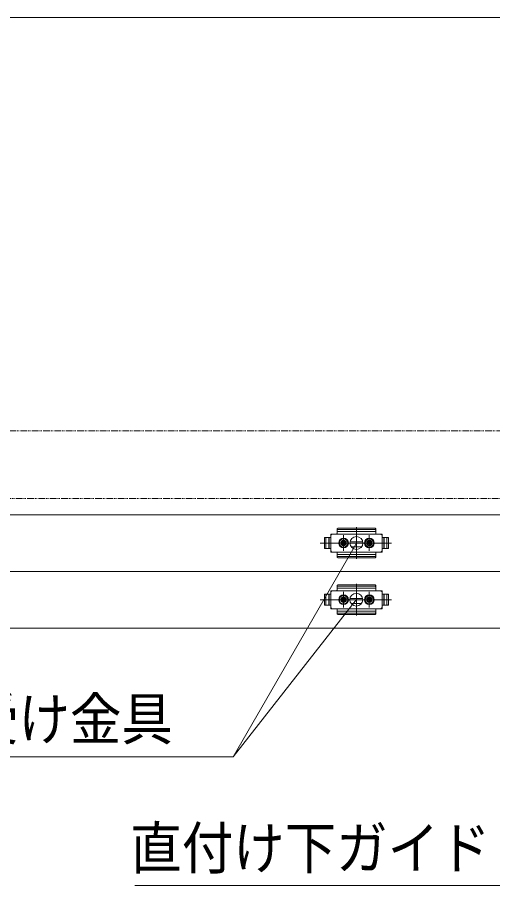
# Model space of a CAD drawing. Units: millimetres, scale not verified. Extents: x -6062 to 6062, y -3045 to 3045.
# Drawn here: x -4146 to -3777, y 1106 to 1780 of the extents above; entities that cross this region are included whole.
import ezdxf
from ezdxf.enums import TextEntityAlignment as Align

# ---------------------------------------------------------------- set-up
doc = ezdxf.new("R2010")
doc.units = ezdxf.units.MM
doc.header["$LTSCALE"] = 20
doc.linetypes.add('DOUBLE_CHAIN1', pattern=[8.8, 5, -1, 0.6, -0.6, 0.6, -1])
for name, color, linetype, lineweight in [('0-0_2寸法-1', 7, 'Continuous', 9), ('0-3_2寸法-3', 7, 'Continuous', 9), ('0-4_3一般', 7, 'Continuous', 9)]:
    doc.layers.add(name, color=color, linetype=linetype, lineweight=lineweight)
doc.styles.add('ＭＳ ゴシック', font='')
doc.styles.get('ＭＳ ゴシック').set_extended_font_data('MS Gothic')

# ---------------------------------------------------------------- blocks, each defined once
blk = doc.blocks.new('グループ-87')
at = {"layer": '0-4_3一般'}
for p, q in [((-59990, 27876.9), (11350, 27876.9)), ((-42200, 27636.1), (-42200, 27656.7)), ((-41610, 27666.7), (-42190, 27666.7)), ((-41610, 27646.1), (-42190, 27646.1)), ((-41900, 27685.4), (-41900, 27189.2)), ((-42398, 27351.9), (-42398, 27521.9)), ((-42398, 27521.9), (-42300, 27521.9)), ((-42398, 27511.9), (-42398, 27361.9)), ((-42374, 27521.9), (-42374, 27351.9)), ((-42328, 27521.9), (-42328, 27351.9)), ((-42324, 27351.9), (-42324, 27521.9)), ((-42300, 27296.9), (-42300, 27576.9)), ((-42280, 27576.9), (-42300, 27556.9)), ((-42300, 27521.9), (-42300, 27566.9)), ((-42300, 27351.9), (-42300, 27521.9)), ((-42290, 27576.9), (-41510, 27576.9)), ((-42200, 27636.1), (-42200, 27586.9)), ((-41600, 27613.9), (-42200, 27613.9)), ((-42100, 27313.9), (-42100, 27558.3)), ((-42100, 27541.9), (-42100, 27331.9)), ((-42100, 27513.4), (-42100, 27361.5)), ((-41900, 27594.2), (-41900, 27273.1)), ((-41700, 27313.9), (-41700, 27558.3)), ((-41700, 27541.9), (-41700, 27331.9)), ((-41600, 27586.9), (-41600, 27636.1)), ((-41500, 27576.9), (-41590, 27576.9)), ((-41500, 27556.9), (-41520, 27576.9)), ((-41500, 27576.9), (-41500, 27296.9)), ((-41500, 27566.9), (-41500, 27521.9)), ((-41500, 27521.9), (-41412, 27521.9)), ((-41500, 27521.9), (-41500, 27351.9)), ((-41500, 27521.9), (-41402, 27521.9)), ((-41476, 27521.9), (-41476, 27351.9)), ((-41472, 27351.9), (-41472, 27521.9)), ((-41426, 27351.9), (-41426, 27521.9)), ((-41402, 27521.9), (-41402, 27351.9)), ((-41402, 27361.9), (-41402, 27511.9)), ((-41363.1, 27436.9), (-42461.1, 27436.9)), ((-42451.7, 27436.9), (-41353.7, 27436.9)), ((-42223, 27436.9), (-41975, 27436.9)), ((-42165, 27436.9), (-41995, 27436.9)), ((-42144, 27436.9), (-42056, 27436.9)), ((-42116.7, 27442.9), (-42119.8, 27442.9)), ((-42116.7, 27430.9), (-42119.8, 27430.8)), ((-42100, 27392.9), (-42100, 27480.9)), ((-42083.3, 27442.9), (-42080.2, 27442.9)), ((-42083.3, 27430.9), (-42080.2, 27430.8)), ((-41823, 27436.9), (-41575, 27436.9)), ((-41744, 27436.9), (-41656, 27436.9)), ((-41740.1, 27445.5), (-41720.5, 27446.6)), ((-41719.8, 27442.9), (-41740.1, 27445.5)), ((-41719.8, 27430.8), (-41740.1, 27428.3)), ((-41740.1, 27428.3), (-41720.5, 27427.2)), ((-41720.5, 27446.6), (-41713.2, 27450)), ((-41716.7, 27442.9), (-41720.5, 27446.6)), ((-41716.7, 27430.9), (-41720.5, 27427.2)), ((-41720.5, 27427.2), (-41713.2, 27423.7)), ((-41716.7, 27442.9), (-41719.8, 27442.9)), ((-41716.7, 27430.9), (-41719.8, 27430.8)), ((-41709.4, 27446.3), (-41716.7, 27442.9)), ((-41709.4, 27427.5), (-41716.7, 27430.9)), ((-41709.7, 27457.4), (-41713.2, 27450)), ((-41713.2, 27450), (-41709.4, 27446.3)), ((-41713.2, 27423.7), (-41709.4, 27427.5)), ((-41709.7, 27416.4), (-41713.2, 27423.7)), ((-41708.6, 27477.1), (-41709.7, 27457.4)), ((-41706, 27453.6), (-41709.7, 27457.4)), ((-41706, 27420.1), (-41709.7, 27416.4)), ((-41708.6, 27396.7), (-41709.7, 27416.4)), ((-41709.4, 27446.3), (-41706, 27453.6)), ((-41709.4, 27427.5), (-41706, 27420.1)), ((-41706.1, 27456.7), (-41708.6, 27477.1)), ((-41706.1, 27417.1), (-41708.6, 27396.7)), ((-41706, 27453.6), (-41706.1, 27456.7)), ((-41706, 27420.1), (-41706.1, 27417.1)), ((-41700, 27392.9), (-41700, 27480.9)), ((-41694, 27453.6), (-41690.3, 27457.4)), ((-41694, 27453.6), (-41693.9, 27456.7)), ((-41690.6, 27446.3), (-41694, 27453.6)), ((-41690.6, 27427.5), (-41694, 27420.1)), ((-41694, 27420.1), (-41693.9, 27417.1)), ((-41694, 27420.1), (-41690.3, 27416.4)), ((-41693.9, 27456.7), (-41691.4, 27477.1)), ((-41693.9, 27417.1), (-41691.4, 27396.7)), ((-41691.4, 27477.1), (-41690.3, 27457.4)), ((-41691.4, 27396.7), (-41690.3, 27416.4)), ((-41686.8, 27450), (-41690.6, 27446.3)), ((-41690.6, 27446.3), (-41683.3, 27442.9)), ((-41690.6, 27427.5), (-41683.3, 27430.9)), ((-41686.8, 27423.7), (-41690.6, 27427.5)), ((-41690.3, 27457.4), (-41686.8, 27450)), ((-41690.3, 27416.4), (-41686.8, 27423.7)), ((-41679.5, 27446.6), (-41686.8, 27450)), ((-41679.5, 27427.2), (-41686.8, 27423.7)), ((-41683.3, 27442.9), (-41679.5, 27446.6)), ((-41683.3, 27442.9), (-41680.2, 27442.9)), ((-41683.3, 27430.9), (-41680.2, 27430.8)), ((-41683.3, 27430.9), (-41679.5, 27427.2)), ((-41680.2, 27442.9), (-41659.9, 27445.5)), ((-41680.2, 27430.8), (-41659.9, 27428.3)), ((-41659.9, 27445.5), (-41679.5, 27446.6)), ((-41659.9, 27428.3), (-41679.5, 27427.2)), ((-42300, 27351.9), (-42398, 27351.9)), ((-42300, 27306.9), (-42300, 27351.9)), ((-42300, 27316.9), (-42280, 27296.9)), ((-42300, 27296.9), (-42210, 27296.9)), ((-41510, 27296.9), (-42290, 27296.9)), ((-42200, 27286.9), (-42200, 27237.7)), ((-42200, 27259.9), (-41600, 27259.9)), ((-41600, 27237.7), (-41600, 27286.9)), ((-41600, 27237.7), (-41600, 27227.7)), ((-41590, 27296.9), (-41500, 27296.9)), ((-41520, 27296.9), (-41500, 27316.9)), ((-41412, 27351.9), (-41500, 27351.9)), ((-41500, 27351.9), (-41500, 27306.9)), ((-41402, 27351.9), (-41500, 27351.9)), ((-42190, 27227.7), (-41610, 27227.7)), ((-42190, 27207.1), (-41610, 27207.1)), ((-41600, 27217.1), (-41600, 27227.7)), ((-59990, 26996.9), (11350, 26996.9)), ((-42280, 26696.9), (-42300, 26676.9)), ((-42300, 26696.9), (-42300, 26641.9)), ((-42210, 26696.9), (-42300, 26696.9)), ((-42300, 26416.9), (-42300, 26696.9)), ((-42290, 26696.9), (-41510, 26696.9)), ((-42200, 26756.1), (-42200, 26776.7)), ((-42200, 26756.1), (-42200, 26706.9)), ((-41600, 26733.9), (-42200, 26733.9)), ((-41610, 26786.7), (-42190, 26786.7)), ((-41610, 26766.1), (-42190, 26766.1)), ((-41900, 26805.4), (-41900, 26309.2)), ((-41900, 26714.2), (-41900, 26393.1)), ((-41600, 26766.1), (-41600, 26776.7)), ((-41600, 26756.1), (-41600, 26766.1)), ((-41600, 26706.9), (-41600, 26756.1)), ((-41500, 26696.9), (-41590, 26696.9)), ((-41500, 26676.9), (-41520, 26696.9)), ((-41500, 26696.9), (-41500, 26416.9)), ((-42398, 26641.9), (-42300, 26641.9)), ((-42398, 26471.9), (-42398, 26641.9)), ((-42398, 26631.9), (-42398, 26481.9)), ((-42300, 26641.9), (-42388, 26641.9)), ((-42374, 26641.9), (-42374, 26471.9)), ((-42328, 26641.9), (-42328, 26471.9)), ((-42324, 26471.9), (-42324, 26641.9)), ((-42300, 26641.9), (-42300, 26686.9)), ((-42300, 26471.9), (-42300, 26641.9)), ((-42140.1, 26565.5), (-42120.5, 26566.6)), ((-42119.8, 26562.9), (-42140.1, 26565.5)), ((-42120.5, 26566.6), (-42113.2, 26570)), ((-42116.7, 26562.9), (-42120.5, 26566.6)), ((-42116.7, 26562.9), (-42119.8, 26562.9)), ((-42109.4, 26566.3), (-42116.7, 26562.9)), ((-42109.7, 26577.4), (-42113.2, 26570)), ((-42113.2, 26570), (-42109.4, 26566.3)), ((-42108.6, 26597.1), (-42109.7, 26577.4)), ((-42106, 26573.6), (-42109.7, 26577.4)), ((-42109.4, 26566.3), (-42106, 26573.6)), ((-42106.1, 26576.7), (-42108.6, 26597.1)), ((-42106, 26573.6), (-42106.1, 26576.7)), ((-42100, 26433.9), (-42100, 26678.3)), ((-42100, 26661.9), (-42100, 26451.9)), ((-42100, 26633.4), (-42100, 26481.5)), ((-42100, 26512.9), (-42100, 26600.9)), ((-42094, 26573.6), (-42090.3, 26577.4)), ((-42094, 26573.6), (-42093.9, 26576.7)), ((-42090.6, 26566.3), (-42094, 26573.6)), ((-42093.9, 26576.7), (-42091.4, 26597.1)), ((-42091.4, 26597.1), (-42090.3, 26577.4)), ((-42086.8, 26570), (-42090.6, 26566.3)), ((-42090.6, 26566.3), (-42083.3, 26562.9)), ((-42090.3, 26577.4), (-42086.8, 26570)), ((-42079.5, 26566.6), (-42086.8, 26570)), ((-42083.3, 26562.9), (-42079.5, 26566.6)), ((-42083.3, 26562.9), (-42080.2, 26562.9)), ((-42080.2, 26562.9), (-42059.9, 26565.5)), ((-42059.9, 26565.5), (-42079.5, 26566.6)), ((-41716.7, 26562.9), (-41719.8, 26562.9)), ((-41700, 26433.9), (-41700, 26678.3)), ((-41700, 26661.9), (-41700, 26451.9)), ((-41700, 26512.9), (-41700, 26600.9)), ((-41683.3, 26562.9), (-41680.2, 26562.9)), ((-41500, 26686.9), (-41500, 26641.9)), ((-41500, 26641.9), (-41402, 26641.9)), ((-41500, 26641.9), (-41500, 26471.9)), ((-41500, 26641.9), (-41412, 26641.9)), ((-41476, 26641.9), (-41476, 26471.9)), ((-41472, 26471.9), (-41472, 26641.9)), ((-41426, 26471.9), (-41426, 26641.9)), ((-41402, 26641.9), (-41402, 26471.9)), ((-41402, 26481.9), (-41402, 26631.9)), ((-41363.1, 26556.9), (-42461.1, 26556.9)), ((-42451.7, 26556.9), (-41353.7, 26556.9)), ((-42300, 26471.9), (-42398, 26471.9)), ((-42388, 26471.9), (-42300, 26471.9)), ((-42300, 26426.9), (-42300, 26471.9)), ((-42300, 26471.9), (-42300, 26416.9)), ((-42300, 26436.9), (-42280, 26416.9)), ((-42223, 26556.9), (-41975, 26556.9)), ((-42205, 26556.9), (-42185, 26556.9)), ((-42185, 26556.9), (-42165, 26556.9)), ((-42165, 26556.9), (-41995, 26556.9)), ((-42144, 26556.9), (-42056, 26556.9)), ((-42119.8, 26550.8), (-42140.1, 26548.3)), ((-42140.1, 26548.3), (-42120.5, 26547.2)), ((-42116.7, 26550.9), (-42120.5, 26547.2)), ((-42120.5, 26547.2), (-42113.2, 26543.7)), ((-42116.7, 26550.9), (-42119.8, 26550.8)), ((-42109.4, 26547.5), (-42116.7, 26550.9)), ((-42113.2, 26543.7), (-42109.4, 26547.5)), ((-42109.7, 26536.4), (-42113.2, 26543.7)), ((-42106, 26540.1), (-42109.7, 26536.4)), ((-42108.6, 26516.7), (-42109.7, 26536.4)), ((-42109.4, 26547.5), (-42106, 26540.1)), ((-42106.1, 26537.1), (-42108.6, 26516.7)), ((-42106, 26540.1), (-42106.1, 26537.1)), ((-42090.6, 26547.5), (-42094, 26540.1)), ((-42094, 26540.1), (-42093.9, 26537.1)), ((-42094, 26540.1), (-42090.3, 26536.4)), ((-42093.9, 26537.1), (-42091.4, 26516.7)), ((-42091.4, 26516.7), (-42090.3, 26536.4)), ((-42090.6, 26547.5), (-42083.3, 26550.9)), ((-42086.8, 26543.7), (-42090.6, 26547.5)), ((-42090.3, 26536.4), (-42086.8, 26543.7)), ((-42079.5, 26547.2), (-42086.8, 26543.7)), ((-42083.3, 26550.9), (-42080.2, 26550.8)), ((-42083.3, 26550.9), (-42079.5, 26547.2)), ((-42080.2, 26550.8), (-42059.9, 26548.3)), ((-42059.9, 26548.3), (-42079.5, 26547.2)), ((-41823, 26556.9), (-41575, 26556.9)), ((-41805, 26556.9), (-41785, 26556.9)), ((-41785, 26556.9), (-41765, 26556.9)), ((-41765, 26556.9), (-41595, 26556.9)), ((-41744, 26556.9), (-41656, 26556.9)), ((-41716.7, 26550.9), (-41719.8, 26550.8)), ((-41683.3, 26550.9), (-41680.2, 26550.8)), ((-41520, 26416.9), (-41500, 26436.9)), ((-41402, 26471.9), (-41500, 26471.9)), ((-41500, 26471.9), (-41500, 26426.9)), ((-41412, 26471.9), (-41500, 26471.9)), ((-42300, 26416.9), (-42210, 26416.9)), ((-41510, 26416.9), (-42290, 26416.9)), ((-42200, 26406.9), (-42200, 26357.7)), ((-42200, 26379.9), (-41600, 26379.9)), ((-42200, 26357.7), (-42200, 26347.7)), ((-42200, 26347.7), (-42200, 26337.1)), ((-42190, 26347.7), (-41610, 26347.7)), ((-42190, 26327.1), (-41610, 26327.1)), ((-41600, 26357.7), (-41600, 26406.9)), ((-41600, 26357.7), (-41600, 26347.7)), ((-41600, 26337.1), (-41600, 26347.7)), ((-41590, 26416.9), (-41500, 26416.9)), ((-59990, 26116.9), (11350, 26116.9))]:
    blk.add_line(p, q, dxfattribs=at)
for points in [[(-41600, 27636.1), (-41600, 27646.1), (-41600, 27656.7)], [(-42210, 27576.9), (-42300, 27576.9), (-42300, 27521.9), (-42388, 27521.9)], [(-42205, 27436.9), (-42185, 27436.9), (-42165, 27436.9)], [(-42119.8, 27442.9), (-42140.1, 27445.5), (-42120.5, 27446.6)], [(-42119.8, 27430.8), (-42140.1, 27428.3), (-42120.5, 27427.2)], [(-42109.4, 27446.3), (-42116.7, 27442.9), (-42120.5, 27446.6), (-42113.2, 27450)], [(-42109.4, 27427.5), (-42106, 27420.1), (-42109.7, 27416.4), (-42113.2, 27423.7)], [(-42106, 27453.6), (-42106.1, 27456.7), (-42108.6, 27477.1), (-42109.7, 27457.4)], [(-42106, 27420.1), (-42106.1, 27417.1), (-42108.6, 27396.7), (-42109.7, 27416.4)], [(-42094, 27453.6), (-42093.9, 27456.7), (-42091.4, 27477.1), (-42090.3, 27457.4)], [(-42090.6, 27446.3), (-42094, 27453.6), (-42090.3, 27457.4), (-42086.8, 27450)], [(-42094, 27420.1), (-42093.9, 27417.1), (-42091.4, 27396.7), (-42090.3, 27416.4)], [(-42090.6, 27427.5), (-42083.3, 27430.9), (-42079.5, 27427.2), (-42086.8, 27423.7)], [(-42080.2, 27442.9), (-42059.9, 27445.5), (-42079.5, 27446.6)], [(-42080.2, 27430.8), (-42059.9, 27428.3), (-42079.5, 27427.2)], [(-41805, 27436.9), (-41785, 27436.9), (-41765, 27436.9), (-41595, 27436.9)], [(-42388, 27351.9), (-42300, 27351.9), (-42300, 27296.9)], [(-42200, 27237.7), (-42200, 27227.7), (-42200, 27217.1)], [(-59990, 26116.9), (-59990, 26996.9), (11350, 26996.9), (11350, 26116.9)], [(-41719.8, 26562.9), (-41740.1, 26565.5), (-41720.5, 26566.6)], [(-41709.4, 26566.3), (-41716.7, 26562.9), (-41720.5, 26566.6), (-41713.2, 26570)], [(-41706, 26573.6), (-41706.1, 26576.7), (-41708.6, 26597.1), (-41709.7, 26577.4)], [(-41694, 26573.6), (-41693.9, 26576.7), (-41691.4, 26597.1), (-41690.3, 26577.4)], [(-41690.6, 26566.3), (-41694, 26573.6), (-41690.3, 26577.4), (-41686.8, 26570)], [(-41680.2, 26562.9), (-41659.9, 26565.5), (-41679.5, 26566.6)], [(-41719.8, 26550.8), (-41740.1, 26548.3), (-41720.5, 26547.2)], [(-41709.4, 26547.5), (-41706, 26540.1), (-41709.7, 26536.4), (-41713.2, 26543.7)], [(-41706, 26540.1), (-41706.1, 26537.1), (-41708.6, 26516.7), (-41709.7, 26536.4)], [(-41694, 26540.1), (-41693.9, 26537.1), (-41691.4, 26516.7), (-41690.3, 26536.4)], [(-41690.6, 26547.5), (-41683.3, 26550.9), (-41679.5, 26547.2), (-41686.8, 26543.7)], [(-41680.2, 26550.8), (-41659.9, 26548.3), (-41679.5, 26547.2)]]:
    blk.add_lwpolyline(points, dxfattribs=at)
for points in [[(-42109.4, 27427.5), (-42116.7, 27430.9), (-42120.5, 27427.2), (-42113.2, 27423.7)], [(-42109.4, 27446.3), (-42106, 27453.6), (-42109.7, 27457.4), (-42113.2, 27450)], [(-42090.6, 27427.5), (-42094, 27420.1), (-42090.3, 27416.4), (-42086.8, 27423.7)], [(-42090.6, 27446.3), (-42083.3, 27442.9), (-42079.5, 27446.6), (-42086.8, 27450)], [(-41709.4, 26566.3), (-41706, 26573.6), (-41709.7, 26577.4), (-41713.2, 26570)], [(-41690.6, 26566.3), (-41683.3, 26562.9), (-41679.5, 26566.6), (-41686.8, 26570)], [(-41709.4, 26547.5), (-41716.7, 26550.9), (-41720.5, 26547.2), (-41713.2, 26543.7)], [(-41690.6, 26547.5), (-41694, 26540.1), (-41690.3, 26536.4), (-41686.8, 26543.7)]]:
    blk.add_lwpolyline(points, close=True, dxfattribs=at)
for centre, radius in [((-42100, 27436.9), 75), ((-41700, 27436.9), 75), ((-42100, 27436.9), 65), ((-42100, 27436.9), 42), ((-42100, 27436.9), 40), ((-42100, 27436.9), 40), ((-42100, 27436.9), 32.4), ((-42100, 27436.9), 30), ((-41700, 27436.9), 65), ((-41700, 27436.9), 42), ((-41700, 27436.9), 40), ((-41700, 27436.9), 40), ((-41700, 27436.9), 32.4), ((-41700, 27436.9), 30), ((-42100, 26556.9), 75), ((-42100, 26556.9), 65), ((-42100, 26556.9), 42), ((-42100, 26556.9), 40), ((-42100, 26556.9), 40), ((-42100, 26556.9), 32.4), ((-42100, 26556.9), 30), ((-41700, 26556.9), 75), ((-41700, 26556.9), 65), ((-41700, 26556.9), 42), ((-41700, 26556.9), 40), ((-41700, 26556.9), 40), ((-41700, 26556.9), 32.4), ((-41700, 26556.9), 30)]:
    blk.add_circle(centre, radius, dxfattribs=at)
for centre, radius, start, end in [((-42190, 27656.7), 10, 90, 180), ((-42190, 27636.1), 10, 90, 180), ((-41610, 27656.7), 10, 0, 90), ((-41610, 27636.1), 10, 0, 90), ((-42388, 27511.9), 10, 90, 180), ((-42290, 27566.9), 10, 90, 180), ((-42210, 27586.9), 10, 270, 0), ((-41590, 27586.9), 10, 180, 270), ((-41510, 27566.9), 10, 0, 90), ((-41412, 27511.9), 10, 0, 90), ((-42095, 27436.9), 46, 169.19486, 180), ((-42095, 27436.9), 46, 180, 190.80514), ((-42100, 27436.9), 20.7, 162.98773, 197.01227), ((-42100, 27431.9), 46, 79.19486, 100.80514), ((-42100, 27441.8), 46, 259.19486, 280.80514), ((-42100, 27436.9), 20.7, 72.98773, 107.01227), ((-42100, 27436.9), 20.7, 252.98773, 287.01227), ((-42100, 27436.9), 20.7, 342.98773, 17.01227), ((-42105, 27436.9), 46, 0, 10.80514), ((-42105, 27436.9), 46, 349.19486, 0), ((-41695, 27436.9), 46, 169.19486, 180), ((-41695, 27436.9), 46, 180, 190.80514), ((-41700, 27436.9), 20.7, 162.98773, 197.01227), ((-41700, 27431.9), 46, 79.19486, 100.80514), ((-41700, 27441.8), 46, 259.19486, 280.80514), ((-41700, 27436.9), 20.7, 72.98773, 107.01227), ((-41700, 27436.9), 20.7, 252.98773, 287.01227), ((-41700, 27436.9), 20.7, 342.98773, 17.01227), ((-41705, 27436.9), 46, 0, 10.80514), ((-41705, 27436.9), 46, 349.19486, 0), ((-42388, 27361.9), 10, 180, 270), ((-42290, 27306.9), 10, 180, 270), ((-42210, 27286.9), 10, 0, 90), ((-42190, 27237.7), 10, 180, 270), ((-41610, 27237.7), 10, 270, 0), ((-41590, 27286.9), 10, 90, 180), ((-41510, 27306.9), 10, 270, 0), ((-41412, 27361.9), 10, 270, 0), ((-42190, 27217.1), 10, 180, 270), ((-41610, 27217.1), 10, 270, 0), ((-42290, 26686.9), 10, 90, 180), ((-42210, 26706.9), 10, 270, 0), ((-42190, 26776.7), 10, 90, 180), ((-42190, 26756.1), 10, 90, 180), ((-41610, 26776.7), 10, 0, 90), ((-41610, 26756.1), 10, 0, 90), ((-41590, 26706.9), 10, 180, 270), ((-41510, 26686.9), 10, 0, 90), ((-42388, 26631.9), 10, 90, 180), ((-42095, 26556.9), 46, 169.19486, 180), ((-42100, 26556.9), 20.7, 162.98773, 197.01227), ((-42100, 26551.9), 46, 79.19486, 100.80514), ((-42100, 26556.9), 20.7, 72.98773, 107.01227), ((-42100, 26556.9), 20.7, 342.98773, 17.01227), ((-42105, 26556.9), 46, 0, 10.80514), ((-41695, 26556.9), 46, 169.19486, 180), ((-41700, 26556.9), 20.7, 162.98773, 197.01227), ((-41700, 26551.9), 46, 79.19486, 100.80514), ((-41700, 26556.9), 20.7, 72.98773, 107.01227), ((-41700, 26556.9), 20.7, 342.98773, 17.01227), ((-41705, 26556.9), 46, 0, 10.80514), ((-41412, 26631.9), 10, 0, 90), ((-42388, 26481.9), 10, 180, 270), ((-42095, 26556.9), 46, 180, 190.80514), ((-42100, 26561.8), 46, 259.19486, 280.80514), ((-42100, 26556.9), 20.7, 252.98773, 287.01227), ((-42105, 26556.9), 46, 349.19486, 0), ((-41695, 26556.9), 46, 180, 190.80514), ((-41700, 26561.8), 46, 259.19486, 280.80514), ((-41700, 26556.9), 20.7, 252.98773, 287.01227), ((-41705, 26556.9), 46, 349.19486, 0), ((-41412, 26481.9), 10, 270, 0), ((-42290, 26426.9), 10, 180, 270), ((-42210, 26406.9), 10, 0, 90), ((-42190, 26357.7), 10, 180, 270), ((-42190, 26337.1), 10, 180, 270), ((-41610, 26357.7), 10, 270, 0), ((-41610, 26337.1), 10, 270, 0), ((-41590, 26406.9), 10, 90, 180), ((-41510, 26426.9), 10, 270, 0)]:
    blk.add_arc(centre, radius, start, end, dxfattribs=at)
blk = doc.blocks.new('グループ-88')
at = {"layer": '0-4_3一般', "linetype": 'DOUBLE_CHAIN1'}
blk.add_lwpolyline([(-60140, 29176.9), (-36000, 29176.9), (-36000, 28126.9), (-60140, 28126.9)], dxfattribs=at)
at = {"layer": '0-4_3一般'}
blk.add_blockref('グループ-87', (0, 0), dxfattribs=at)

msp = doc.modelspace()

# ---------------------------------------------------------------- linework, layer by layer
at = {"layer": '0-0_2寸法-1'}
msp.add_line((-4781.79, 1780), (-1225.21, 1780), dxfattribs=at)
at = {"layer": '0-3_2寸法-3'}
for p, q in [((-3882.33, 1376.84), (-3882.67, 1376.84)), ((-3882.33, 1376.84), (-3882.67, 1376.84)), ((-3877.61, 1372.84), (-3887.39, 1372.84)), ((-3878.5, 1368.84), (-3886.5, 1368.84)), ((-3877.74, 1328.84), (-3887.53, 1328.84)), ((-3882.48, 1332.84), (-3882.79, 1332.84)), ((-3882.48, 1332.84), (-3882.79, 1332.84)), ((-3882.64, 1327.84), (-3978.34, 1205.84)), ((-3878.64, 1324.84), (-3886.63, 1324.84))]:
    msp.add_line(p, q, dxfattribs=at)
for points in [[(-3882.5, 1371.84), (-3978.34, 1205.84), (-4382.71, 1205.84)], [(-3593.69, 1356.89), (-3738.63, 1105.84), (-4054.64, 1105.84)]]:
    msp.add_lwpolyline(points, dxfattribs=at)
for centre in [(-3882.5, 1371.84), (-3882.5, 1371.84), (-3882.64, 1327.84), (-3882.64, 1327.84)]:
    msp.add_circle(centre, 5.01, dxfattribs=at)

# ---------------------------------------------------------------- block references
at = {"layer": '0-4_3一般', "xscale": 0.05, "yscale": 0.05}
msp.add_blockref('グループ-88', (-1787.5, 0), dxfattribs=at)

# ---------------------------------------------------------------- texts
at = {"layer": '0-3_2寸法-3', "style": 'ＭＳ ゴシック', "width": 0.9}
for s, p in [('スライド式受け金具', (-4384.64, 1209.19)), ('直付け下ガイド', (-4058.09, 1109.02))]:
    msp.add_text(s, height=32.55, dxfattribs=at).set_placement(p, align=Align.BOTTOM_LEFT)

doc.saveas('drawing.dxf')
